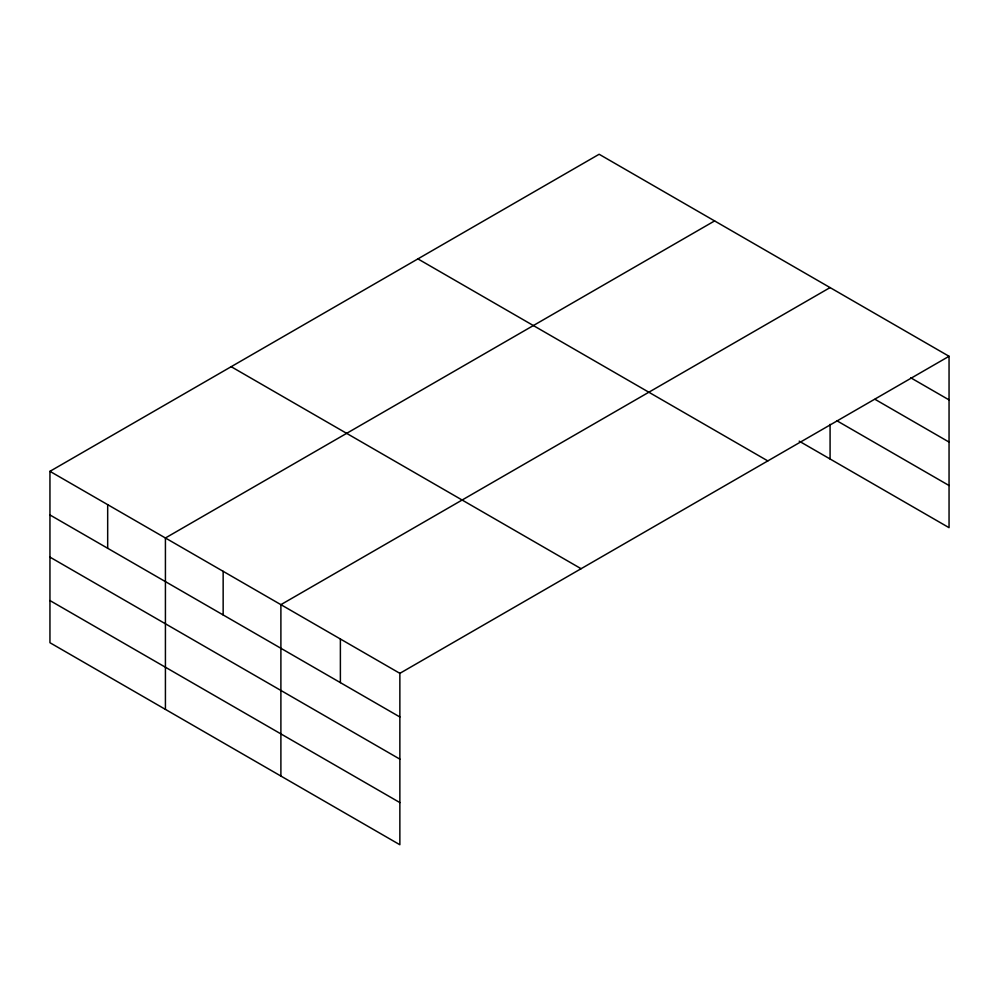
<?xml version="1.0" encoding="UTF-8"?>
<svg xmlns="http://www.w3.org/2000/svg" width="999" height="999" viewBox="0 0 999 999"><rect width="100%" height="100%" fill="white"/><g stroke="black" fill="none" stroke-linecap="round" stroke-linejoin="round"><path stroke-width="1.5" d="M49.95 471.328L399.862 673.338L399.862 844.742L49.95 642.719L49.95 471.328L599.138 154.258L949.05 356.281L949.05 527.672L799.2 441.158M714.61 220.916L165.422 537.986L165.422 709.39M830.082 287.587L280.894 604.657L280.894 776.061M399.862 673.338L949.05 356.281M910.713 377.772L949.05 399.9M875.024 399.325L949.05 442.07M836.687 420.641L949.05 485.514M417.907 258.891L767.819 460.914M231.181 366.695L581.093 568.706M49.95 514.947L399.862 716.97M49.95 557.117L399.862 759.14M49.95 600.561L399.862 802.584M830.082 424.35L830.082 458.991M340.384 638.998L340.384 682.629M223.152 571.328L223.152 614.947M107.68 504.657L107.68 548.289"/></g></svg>
